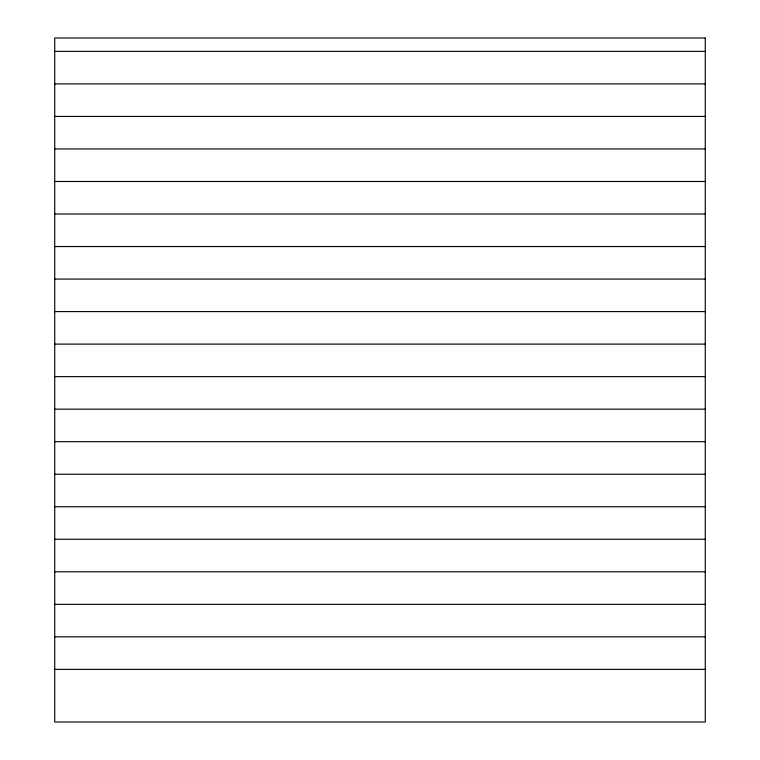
<?xml version="1.0" encoding="UTF-8"?>
<svg xmlns="http://www.w3.org/2000/svg" width="760" height="760" viewBox="0 0 760 760"><rect width="100%" height="100%" fill="white"/><g stroke="black" fill="none" stroke-linecap="round" stroke-linejoin="round"><path stroke-width="1.14" d="M54.739 51.386L705.261 51.386M54.739 83.904L705.261 83.904M54.739 116.432L705.261 116.432M54.739 148.96L705.261 148.96M54.739 181.488L705.261 181.488M54.739 214.016L705.261 214.016M54.739 246.534L705.261 246.534M54.739 279.062L705.261 279.062M54.739 311.591L705.261 311.591M54.739 344.118L705.261 344.118M54.739 376.637L705.261 376.637M54.739 409.165L705.261 409.165M54.739 441.693L705.261 441.693M54.739 474.221L705.261 474.221M54.739 506.739L705.261 506.739M54.739 539.267L705.261 539.267M54.739 571.795L705.261 571.795M54.739 604.323L705.261 604.323M54.739 636.842L705.261 636.842M54.739 669.37L705.261 669.37M705.261 38L54.739 38L54.739 722L705.261 722L705.261 38"/></g></svg>
